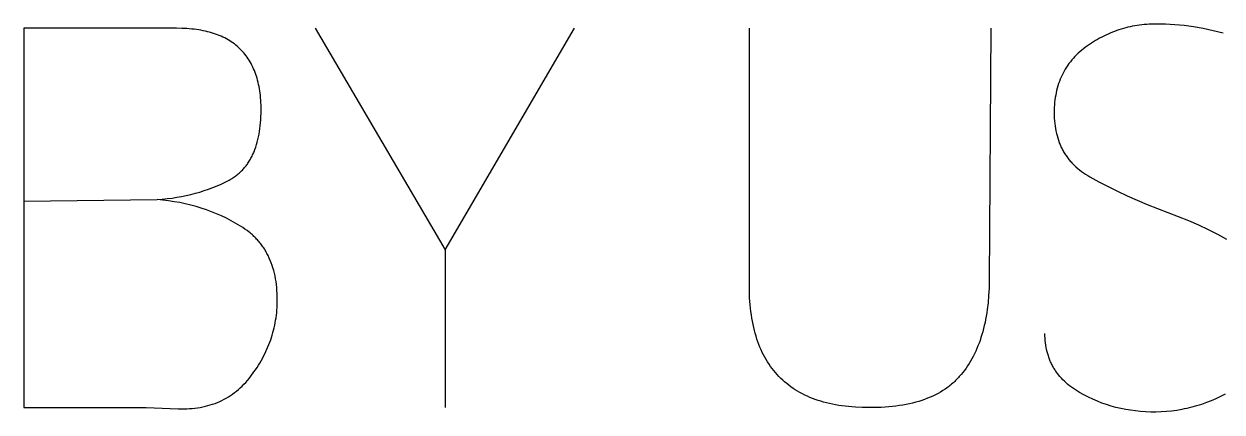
# Model space of a CAD drawing. Header units: millimetres. Extents: x -1220 to 1220, y -1270 to 3560.
# Drawn here: x -860.6 to -626.7, y 2537 to 2612.7 of the extents above; entities that cross this region are included whole.
import ezdxf

# ---------------------------------------------------------------- set-up
doc = ezdxf.new("R2010")
doc.units = ezdxf.units.MM
doc.layers.add('TC', color=220, linetype='Continuous', true_color=0xff00bb)

msp = doc.modelspace()

# ---------------------------------------------------------------- linework, layer by layer
at = {"layer": 'TC'}
for points in [[(-860.62, 2611.84), (-860.62, 2537.84), (-836.73, 2537.84), (-830.49, 2537.63), (-829.93, 2537.61), (-829.37, 2537.61), (-828.82, 2537.63), (-828.28, 2537.66), (-827.75, 2537.7), (-827.22, 2537.75), (-826.71, 2537.82), (-826.2, 2537.9), (-825.69, 2538), (-825.2, 2538.11), (-824.72, 2538.23), (-824.24, 2538.37), (-823.77, 2538.52), (-823.3, 2538.68), (-822.85, 2538.86), (-822.4, 2539.05), (-821.97, 2539.26), (-821.53, 2539.48), (-821.11, 2539.71), (-820.7, 2539.95), (-820.29, 2540.21), (-819.89, 2540.49), (-819.5, 2540.77), (-819.11, 2541.07), (-818.74, 2541.39), (-818.37, 2541.72), (-818.01, 2542.06), (-817.66, 2542.41), (-817.31, 2542.78), (-816.98, 2543.16), (-816.65, 2543.56), (-816.33, 2543.97), (-815.7, 2544.82), (-815.4, 2545.25), (-815.11, 2545.68), (-814.83, 2546.12), (-814.56, 2546.55), (-814.31, 2546.99), (-814.06, 2547.44), (-813.82, 2547.88), (-813.59, 2548.33), (-813.38, 2548.78), (-813.17, 2549.24), (-812.97, 2549.69), (-812.78, 2550.15), (-812.61, 2550.61), (-812.44, 2551.08), (-812.28, 2551.54), (-812.14, 2552.01), (-812, 2552.49), (-811.87, 2552.96), (-811.76, 2553.44), (-811.65, 2553.92), (-811.56, 2554.4), (-811.47, 2554.89), (-811.39, 2555.38), (-811.33, 2555.87), (-811.27, 2556.36), (-811.23, 2556.86), (-811.19, 2557.36), (-811.17, 2557.86), (-811.15, 2558.37), (-811.15, 2558.87), (-811.15, 2559.5), (-811.17, 2560.11), (-811.21, 2560.71), (-811.26, 2561.3), (-811.32, 2561.87), (-811.4, 2562.44), (-811.49, 2562.99), (-811.59, 2563.54), (-811.71, 2564.07), (-811.85, 2564.59), (-811.99, 2565.1), (-812.16, 2565.6), (-812.33, 2566.09), (-812.52, 2566.57), (-812.72, 2567.03), (-812.94, 2567.49), (-813.06, 2567.71), (-813.17, 2567.93), (-813.3, 2568.15), (-813.42, 2568.37), (-813.55, 2568.58), (-813.68, 2568.79), (-813.81, 2568.99), (-813.95, 2569.2), (-814.1, 2569.4), (-814.24, 2569.6), (-814.39, 2569.79), (-814.54, 2569.98), (-814.7, 2570.17), (-814.86, 2570.36), (-815.02, 2570.55), (-815.19, 2570.73), (-815.36, 2570.91), (-815.53, 2571.08), (-815.71, 2571.25), (-815.89, 2571.43), (-816.08, 2571.59), (-816.26, 2571.76), (-816.45, 2571.92), (-816.65, 2572.08), (-817.05, 2572.39), (-817.46, 2572.69), (-817.89, 2572.97), (-818.33, 2573.25), (-819.24, 2573.79), (-820.16, 2574.3), (-821.1, 2574.79), (-822.05, 2575.24), (-823.01, 2575.66), (-823.99, 2576.06), (-824.99, 2576.43), (-826, 2576.77), (-827.02, 2577.08), (-828.06, 2577.36), (-829.12, 2577.61), (-830.19, 2577.83), (-831.27, 2578.02), (-832.37, 2578.19), (-833.48, 2578.32), (-834.61, 2578.43)], [(-860.62, 2578.11), (-834.61, 2578.43), (-833.63, 2578.51), (-832.66, 2578.61), (-831.7, 2578.73), (-830.76, 2578.87), (-829.83, 2579.03), (-828.92, 2579.21), (-828.02, 2579.42), (-827.13, 2579.65), (-826.26, 2579.9), (-825.41, 2580.17), (-824.56, 2580.46), (-823.73, 2580.77), (-822.92, 2581.1), (-822.11, 2581.46), (-821.33, 2581.84), (-820.55, 2582.24), (-820.36, 2582.34), (-820.17, 2582.46), (-819.98, 2582.57), (-819.8, 2582.69), (-819.62, 2582.81), (-819.44, 2582.93), (-819.26, 2583.06), (-819.09, 2583.19), (-818.92, 2583.32), (-818.76, 2583.46), (-818.59, 2583.6), (-818.43, 2583.75), (-818.28, 2583.89), (-818.12, 2584.05), (-817.97, 2584.2), (-817.83, 2584.36), (-817.68, 2584.52), (-817.54, 2584.68), (-817.4, 2584.85), (-817.26, 2585.02), (-817.13, 2585.2), (-817, 2585.37), (-816.88, 2585.56), (-816.75, 2585.74), (-816.63, 2585.93), (-816.52, 2586.12), (-816.4, 2586.31), (-816.29, 2586.51), (-816.18, 2586.71), (-816.08, 2586.92), (-815.98, 2587.13), (-815.88, 2587.34), (-815.78, 2587.55), (-815.69, 2587.77), (-815.51, 2588.22), (-815.35, 2588.68), (-815.19, 2589.15), (-815.05, 2589.64), (-814.93, 2590.14), (-814.81, 2590.65), (-814.71, 2591.18), (-814.62, 2591.72), (-814.54, 2592.27), (-814.47, 2592.84), (-814.41, 2593.42), (-814.37, 2594.01), (-814.34, 2594.62), (-814.32, 2595.24), (-814.32, 2595.87), (-814.33, 2596.86), (-814.35, 2597.34), (-814.38, 2597.81), (-814.42, 2598.27), (-814.46, 2598.73), (-814.51, 2599.18), (-814.57, 2599.62), (-814.64, 2600.05), (-814.72, 2600.47), (-814.8, 2600.89), (-814.9, 2601.3), (-815, 2601.7), (-815.11, 2602.09), (-815.22, 2602.48), (-815.35, 2602.86), (-815.48, 2603.23), (-815.62, 2603.59), (-815.77, 2603.95), (-815.93, 2604.29), (-816.09, 2604.63), (-816.27, 2604.96), (-816.45, 2605.29), (-816.64, 2605.6), (-816.83, 2605.91), (-817.04, 2606.21), (-817.25, 2606.5), (-817.47, 2606.79), (-817.7, 2607.06), (-817.94, 2607.33), (-818.19, 2607.59), (-818.44, 2607.85), (-818.7, 2608.09), (-818.97, 2608.33), (-819.25, 2608.56), (-819.53, 2608.78), (-819.83, 2609), (-820.13, 2609.2), (-820.44, 2609.4), (-820.76, 2609.59), (-821.08, 2609.78), (-821.42, 2609.95), (-821.76, 2610.12), (-822.11, 2610.28), (-822.47, 2610.43), (-822.84, 2610.57), (-823.21, 2610.71), (-823.59, 2610.84), (-823.98, 2610.96), (-824.38, 2611.07), (-824.79, 2611.18), (-825.2, 2611.28), (-825.63, 2611.37), (-826.06, 2611.45), (-826.5, 2611.52), (-826.94, 2611.59), (-827.4, 2611.65), (-827.86, 2611.7), (-828.33, 2611.74), (-828.81, 2611.77), (-829.79, 2611.82), (-830.81, 2611.84), (-860.62, 2611.84)], [(-803.75, 2611.84), (-778.37, 2568.6), (-753.11, 2611.84)], [(-671.81, 2611.84), (-672.13, 2562.57), (-672.16, 2561.12), (-672.24, 2559.7), (-672.36, 2558.32), (-672.51, 2556.99), (-672.61, 2556.34), (-672.71, 2555.7), (-672.83, 2555.07), (-672.95, 2554.45), (-673.09, 2553.84), (-673.24, 2553.25), (-673.39, 2552.66), (-673.56, 2552.08), (-673.74, 2551.52), (-673.92, 2550.96), (-674.12, 2550.41), (-674.33, 2549.88), (-674.55, 2549.36), (-674.77, 2548.84), (-675.01, 2548.34), (-675.26, 2547.85), (-675.52, 2547.36), (-675.79, 2546.89), (-676.07, 2546.43), (-676.36, 2545.98), (-676.66, 2545.54), (-676.97, 2545.11), (-677.3, 2544.69), (-677.63, 2544.29), (-677.97, 2543.89), (-678.14, 2543.7), (-678.32, 2543.5), (-678.5, 2543.32), (-678.68, 2543.13), (-678.87, 2542.95), (-679.06, 2542.77), (-679.26, 2542.6), (-679.46, 2542.43), (-679.66, 2542.26), (-679.87, 2542.09), (-680.08, 2541.93), (-680.29, 2541.77), (-680.73, 2541.46), (-681.18, 2541.17), (-681.64, 2540.88), (-682.12, 2540.61), (-682.62, 2540.36), (-683.13, 2540.11), (-683.65, 2539.88), (-684.19, 2539.66), (-684.74, 2539.45), (-685.3, 2539.25), (-685.88, 2539.07), (-686.48, 2538.9), (-687.08, 2538.74), (-687.71, 2538.6), (-688.34, 2538.47), (-688.99, 2538.35), (-689.66, 2538.24), (-690.34, 2538.15), (-691.03, 2538.06), (-691.74, 2537.99), (-692.46, 2537.94), (-693.2, 2537.89), (-693.95, 2537.86), (-695.49, 2537.84), (-696.91, 2537.86), (-698.27, 2537.93), (-698.94, 2537.98), (-699.6, 2538.04), (-700.24, 2538.11), (-700.88, 2538.19), (-701.5, 2538.29), (-702.12, 2538.39), (-702.72, 2538.51), (-703.31, 2538.64), (-703.89, 2538.78), (-704.46, 2538.93), (-705.02, 2539.09), (-705.56, 2539.26), (-706.1, 2539.45), (-706.62, 2539.64), (-707.14, 2539.85), (-707.64, 2540.07), (-708.14, 2540.3), (-708.62, 2540.54), (-709.09, 2540.79), (-709.55, 2541.05), (-710, 2541.32), (-710.43, 2541.61), (-710.86, 2541.9), (-711.28, 2542.21), (-711.68, 2542.53), (-712.08, 2542.85), (-712.46, 2543.19), (-712.83, 2543.55), (-713.19, 2543.91), (-713.54, 2544.28), (-713.88, 2544.67), (-714.21, 2545.06), (-714.53, 2545.47), (-714.83, 2545.89), (-715.13, 2546.32), (-715.41, 2546.76), (-715.69, 2547.21), (-715.95, 2547.67), (-716.2, 2548.14), (-716.44, 2548.63), (-716.67, 2549.13), (-716.89, 2549.63), (-717.1, 2550.15), (-717.3, 2550.68), (-717.48, 2551.22), (-717.66, 2551.77), (-717.82, 2552.34), (-717.98, 2552.91), (-718.12, 2553.5), (-718.25, 2554.09), (-718.37, 2554.7), (-718.48, 2555.32), (-718.58, 2555.95), (-718.67, 2556.59), (-718.74, 2557.24), (-718.81, 2557.91), (-718.91, 2559.27), (-718.96, 2560.67), (-718.96, 2611.84)], [(-626.45, 2610.9), (-628.4, 2611.37), (-630.33, 2611.77), (-632.22, 2612.1), (-633.16, 2612.24), (-634.08, 2612.36), (-635, 2612.46), (-635.91, 2612.54), (-636.81, 2612.6), (-637.7, 2612.65), (-638.59, 2612.67), (-639.47, 2612.68), (-639.95, 2612.68), (-640.42, 2612.66), (-640.9, 2612.64), (-641.37, 2612.61), (-641.84, 2612.57), (-642.3, 2612.52), (-642.77, 2612.47), (-643.22, 2612.4), (-643.68, 2612.32), (-644.13, 2612.24), (-644.58, 2612.15), (-645.03, 2612.04), (-645.47, 2611.93), (-645.91, 2611.81), (-646.35, 2611.68), (-646.79, 2611.55), (-647.22, 2611.4), (-647.65, 2611.24), (-648.07, 2611.08), (-648.49, 2610.91), (-648.91, 2610.72), (-649.33, 2610.53), (-649.74, 2610.33), (-650.15, 2610.13), (-650.56, 2609.91), (-650.96, 2609.68), (-651.36, 2609.45), (-651.76, 2609.2), (-652.15, 2608.95), (-652.54, 2608.69), (-652.93, 2608.42), (-653.31, 2608.14), (-653.69, 2607.86), (-654.06, 2607.57), (-654.41, 2607.27), (-654.75, 2606.97), (-655.08, 2606.65), (-655.4, 2606.33), (-655.7, 2606.01), (-656, 2605.67), (-656.28, 2605.33), (-656.55, 2604.98), (-656.8, 2604.62), (-657.05, 2604.26), (-657.28, 2603.88), (-657.51, 2603.5), (-657.71, 2603.12), (-657.91, 2602.72), (-658.1, 2602.32), (-658.27, 2601.9), (-658.43, 2601.49), (-658.58, 2601.06), (-658.72, 2600.62), (-658.85, 2600.18), (-658.96, 2599.73), (-659.06, 2599.28), (-659.15, 2598.81), (-659.23, 2598.34), (-659.3, 2597.86), (-659.35, 2597.37), (-659.39, 2596.88), (-659.42, 2596.37), (-659.44, 2595.86), (-659.45, 2595.35), (-659.44, 2594.81), (-659.42, 2594.29), (-659.38, 2593.78), (-659.34, 2593.28), (-659.27, 2592.78), (-659.2, 2592.3), (-659.11, 2591.82), (-659.01, 2591.35), (-658.89, 2590.9), (-658.76, 2590.45), (-658.62, 2590.01), (-658.46, 2589.58), (-658.38, 2589.37), (-658.29, 2589.16), (-658.2, 2588.95), (-658.11, 2588.74), (-658.01, 2588.54), (-657.91, 2588.34), (-657.81, 2588.14), (-657.7, 2587.95), (-657.59, 2587.75), (-657.48, 2587.56), (-657.36, 2587.37), (-657.24, 2587.18), (-657.11, 2587), (-656.99, 2586.82), (-656.85, 2586.64), (-656.72, 2586.46), (-656.58, 2586.28), (-656.44, 2586.11), (-656.3, 2585.94), (-656.15, 2585.77), (-656, 2585.6), (-655.84, 2585.44), (-655.68, 2585.28), (-655.52, 2585.12), (-655.19, 2584.81), (-654.84, 2584.5), (-654.48, 2584.21), (-654.1, 2583.92), (-653.72, 2583.65), (-653.31, 2583.38), (-652.9, 2583.12), (-652.47, 2582.87), (-650.7, 2581.91), (-648.9, 2580.97), (-647.06, 2580.06), (-645.17, 2579.17), (-643.25, 2578.31), (-641.29, 2577.48), (-639.29, 2576.67), (-637.25, 2575.89), (-635.21, 2575.13), (-633.22, 2574.33), (-631.28, 2573.5), (-629.4, 2572.62), (-627.56, 2571.7), (-625.77, 2570.74)], [(-778.37, 2568.6), (-778.37, 2537.84)], [(-626.03, 2540.49), (-626.94, 2540.02), (-627.86, 2539.59), (-628.78, 2539.19), (-629.72, 2538.82), (-630.66, 2538.48), (-631.14, 2538.33), (-631.62, 2538.18), (-632.1, 2538.04), (-632.58, 2537.91), (-633.06, 2537.79), (-633.55, 2537.68), (-634.04, 2537.58), (-634.53, 2537.48), (-635.52, 2537.31), (-636.52, 2537.18), (-637.53, 2537.09), (-638.54, 2537.02), (-639.57, 2536.99), (-640.58, 2536.99), (-641.58, 2537.03), (-642.58, 2537.09), (-643.56, 2537.19), (-644.52, 2537.32), (-645.48, 2537.48), (-646.43, 2537.67), (-647.37, 2537.89), (-648.29, 2538.14), (-649.21, 2538.43), (-650.11, 2538.74), (-651.01, 2539.09), (-651.89, 2539.47), (-652.76, 2539.88), (-653.63, 2540.32), (-654.48, 2540.8), (-654.89, 2541.05), (-655.3, 2541.3), (-655.69, 2541.56), (-656.06, 2541.83), (-656.43, 2542.11), (-656.78, 2542.39), (-657.11, 2542.69), (-657.44, 2542.98), (-657.75, 2543.29), (-658.04, 2543.6), (-658.33, 2543.92), (-658.6, 2544.25), (-658.73, 2544.42), (-658.86, 2544.59), (-658.98, 2544.76), (-659.1, 2544.93), (-659.22, 2545.1), (-659.33, 2545.28), (-659.44, 2545.45), (-659.55, 2545.63), (-659.66, 2545.81), (-659.76, 2546), (-659.85, 2546.18), (-659.95, 2546.37), (-660.04, 2546.56), (-660.13, 2546.75), (-660.21, 2546.94), (-660.29, 2547.13), (-660.37, 2547.33), (-660.44, 2547.52), (-660.51, 2547.72), (-660.58, 2547.92), (-660.71, 2548.33), (-660.82, 2548.75), (-660.92, 2549.17), (-661, 2549.6), (-661.08, 2550.03), (-661.14, 2550.47), (-661.18, 2550.93), (-661.22, 2551.38), (-661.24, 2551.85), (-661.24, 2552.32)]]:
    msp.add_lwpolyline(points, dxfattribs=at)

doc.saveas('drawing.dxf')
